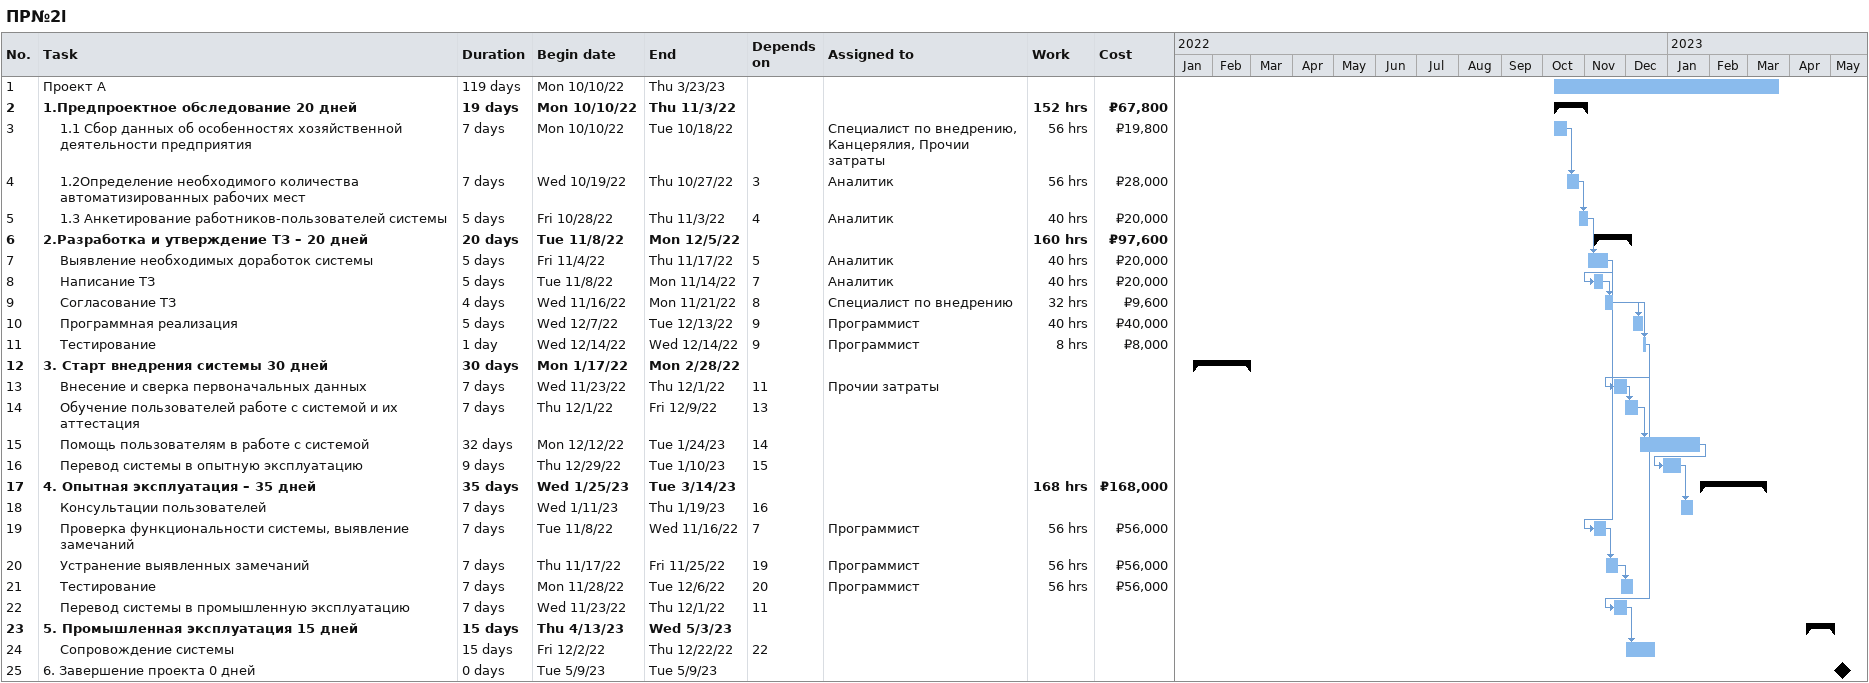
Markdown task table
ПР№2l

| ID | Level | Task | Duration | Start | Finish | Predecessors | Resources | Work (h) | Cost (₽) |
|---|---|---|---|---|---|---|---|---|---|
| 1 | 1 | Проект А | 119d | 2022-10-10 | 2023-03-23 |  |  |  |  |
| 2 | 1 | **1.Предпроектное обследование 20 дней** | 19d | 2022-10-10 | 2022-11-03 |  |  | 152 | 67800 |
| 3 | 2 | 1.1 Сбор данных об особенностях хозяйственной деятельности предприятия | 7d | 2022-10-10 | 2022-10-18 |  | Специалист по внедрению, Канцерялия, Прочии затраты | 56 | 19800 |
| 4 | 2 | 1.2Определение необходимого количества автоматизированных рабочих мест | 7d | 2022-10-19 | 2022-10-27 | 3 | Аналитик | 56 | 28000 |
| 5 | 2 | 1.3 Анкетирование работников-пользователей системы | 5d | 2022-10-28 | 2022-11-03 | 4 | Аналитик | 40 | 20000 |
| 6 | 1 | **2.Разработка и утверждение ТЗ – 20 дней** | 20d | 2022-11-08 | 2022-12-05 |  |  | 160 | 97600 |
| 7 | 2 | Выявление необходимых доработок системы | 5d | 2022-11-04 | 2022-11-17 | 5 | Аналитик | 40 | 20000 |
| 8 | 2 | Написание ТЗ | 5d | 2022-11-08 | 2022-11-14 | 7 | Аналитик | 40 | 20000 |
| 9 | 2 | Согласование ТЗ | 4d | 2022-11-16 | 2022-11-21 | 8 | Специалист по внедрению | 32 | 9600 |
| 10 | 2 | Программная реализация | 5d | 2022-12-07 | 2022-12-13 | 9 | Программист | 40 | 40000 |
| 11 | 2 | Тестирование | 1d | 2022-12-14 | 2022-12-14 | 9 | Программист | 8 | 8000 |
| 12 | 1 | **3. Старт внедрения системы 30 дней** | 30d | 2022-01-17 | 2022-02-28 |  |  |  |  |
| 13 | 2 | Внесение и сверка первоначальных данных | 7d | 2022-11-23 | 2022-12-01 | 11 | Прочии затраты |  |  |
| 14 | 2 | Обучение пользователей работе с системой и их аттестация | 7d | 2022-12-01 | 2022-12-09 | 13 |  |  |  |
| 15 | 2 | Помощь пользователям в работе с системой | 32d | 2022-12-12 | 2023-01-24 | 14 |  |  |  |
| 16 | 2 | Перевод системы в опытную эксплуатацию | 9d | 2022-12-29 | 2023-01-10 | 15 |  |  |  |
| 17 | 1 | **4. Опытная эксплуатация – 35 дней** | 35d | 2023-01-25 | 2023-03-14 |  |  | 168 | 168000 |
| 18 | 2 | Консультации пользователей | 7d | 2023-01-11 | 2023-01-19 | 16 |  |  |  |
| 19 | 2 | Проверка функциональности системы, выявление замечаний | 7d | 2022-11-08 | 2022-11-16 | 7 | Программист | 56 | 56000 |
| 20 | 2 | Устранение выявленных замечаний | 7d | 2022-11-17 | 2022-11-25 | 19 | Программист | 56 | 56000 |
| 21 | 2 | Тестирование | 7d | 2022-11-28 | 2022-12-06 | 20 | Программист | 56 | 56000 |
| 22 | 2 | Перевод системы в промышленную эксплуатацию | 7d | 2022-11-23 | 2022-12-01 | 11 |  |  |  |
| 23 | 1 | **5. Промышленная эксплуатация 15 дней** | 15d | 2023-04-13 | 2023-05-03 |  |  |  |  |
| 24 | 2 | Сопровождение системы | 15d | 2022-12-02 | 2022-12-22 | 22 |  |  |  |
| 25 | 1 | 6. Завершение проекта 0 дней | 0d | 2023-05-09 | 2023-05-09 |  |  |  |  |
